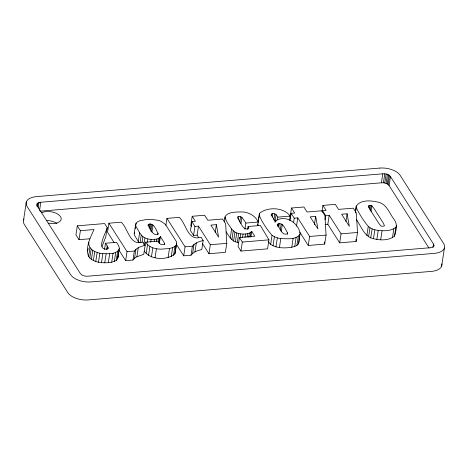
<?xml version="1.0" encoding="UTF-8"?>
<svg xmlns="http://www.w3.org/2000/svg" width="468" height="468" viewBox="0 0 468 468"><rect width="100%" height="100%" fill="white"/><g stroke="black" fill="none" stroke-linecap="round" stroke-linejoin="round"><path stroke-width="0.7" d="M355.411 213.045L356.294 206.002C361.255 198.947 372.622 200.655 379.957 202.65C387.206 205.393 389.651 213.648 393.98 219.316C398.069 224.207 396.004 230.695 394.512 236.182C387.896 241.236 378.279 240.376 370.744 237.884C363.414 234.386 360.875 225.687 356.294 219.58M433.959 245.185L433.491 246.542L432.765 247.069L429.94 247.753L87.972 276.184C85.217 276.377 81.988 275.857 80.291 273.441L37.241 205.932L36.855 204.101L37.99 202.931L40.815 202.246L382.783 173.809C385.538 173.616 388.762 174.143 390.464 176.559L433.514 244.068L433.959 245.185L433.748 246.566M148.315 224.435L148.198 225.319C150.55 228.589 152.264 235.854 157.593 234.445L158.108 233.982C156.523 230.314 153.656 222.095 148.315 224.435L148.104 225.822M287.621 232.918L287.504 233.801C282.163 236.141 279.302 227.922 277.717 224.254L278.232 223.792C283.573 222.534 285.269 229.548 287.621 232.918L287.411 234.304M23.581 219.954L26.331 201.954M36.837 206.224L37.264 203.457M37.463 206.388L37.99 202.931M38.142 208.09L38.99 202.55M39.546 210.553L40.815 202.246M102.012 246.613L105.832 236.627L107.207 227.624L104.627 223.564L77.308 225.833L75.933 234.837L79.022 239.686L89.774 238.791M79.022 239.686L80.402 230.683L77.308 225.833M104.516 249.479L105.47 243.249L116.591 242.325C117.661 244.319 119.346 246.244 119.352 248.596C118.035 252.346 119.504 257.47 116.263 260.389C111.87 263.063 106.429 262.864 101.468 262.683C96.701 262.144 91.465 260.623 88.581 256.499C85.147 247.601 90.33 237.615 94.015 229.554L80.402 230.683M88.581 256.499L89.961 247.496L88.891 244.939L88.803 242.155M89.797 258.02L91.178 249.017L89.961 247.496M91.4 259.354L92.781 250.357L91.178 249.017M93.389 260.518L94.77 251.515L92.781 250.357M95.764 261.495L97.145 252.498L94.77 251.515M98.473 262.238L99.854 253.241L97.145 252.498M101.468 262.683L102.843 253.679C108.272 253.592 116.924 254.82 119.352 248.596M119.094 250.362L125.658 260.647L132.97 260.038L134.345 251.041C136.861 247.601 141.178 246.349 145.115 245.349L143.003 242.032C129.7 246.285 128.524 229.273 121.311 222.177L108.898 223.207L107.523 232.21L114.081 242.494M106.663 249.415L107.19 245.957L105.47 243.249M104.744 262.823L106.119 253.82M107.81 248.923L108.02 247.537L107.19 245.957M108.307 262.665L109.682 253.662M111.706 262.203L113.081 253.2M114.35 261.442L115.731 252.439M116.263 260.389L117.638 251.386M117.456 259.056L118.837 250.052M125.658 260.647L127.033 251.649L108.898 223.207M139.06 242.851L134.369 234.989L134.211 233.526L135.585 224.523L136.165 223.113L137.522 221.844L139.704 220.797L146.314 219.527L151 219.346L158.471 220.364L161.407 221.499L165.426 224.447L176.337 241.511L176.734 243.231L174.892 253.931C166.971 260.565 150.567 260.144 144.255 251.146M135.316 228.653L135.527 227.272M135.849 225.196L136.165 223.113M132.97 260.038L134.573 258.248L135.948 249.245M138.253 241.734L139.628 232.731L135.749 225.991L135.585 224.523M134.573 258.248L136.902 256.704L138.276 247.701M140.078 242.588L141.242 234.971L139.628 232.731M142.032 242.202L142.88 236.662L141.242 234.971M143.875 244.858L144.934 237.931L142.88 236.662M159.009 243.208L159.851 237.668L160.395 236.574L164.543 243.237L164.385 244.156L163.034 244.624L161.01 244.419L159.723 243.612L158.049 241.114L145.63 242.149L143.74 254.352L136.902 256.704M149.052 228.004L149.69 223.85M147.28 242.377L147.812 238.914L144.934 237.931M146.174 253.562L147.549 244.559L145.63 242.149M150.07 229.437L150.912 223.903M150.889 231.198L151.948 224.271M151.895 232.064L152.954 225.143M148.52 255.458L149.9 246.455L147.549 244.559M150.702 242.243L151.123 239.47L156.903 239.119L159.851 237.668M151.439 256.856L152.814 247.853L149.9 246.455M154.188 241.546L154.504 239.47M156.482 241.886L156.903 239.119M157.839 234.532L158.049 233.152M155.054 257.78L156.429 248.777L152.814 247.853M158.161 241.979L158.687 238.516M159.331 243.5L160.395 236.574M165.883 225.307L166.947 218.38L179.361 217.351C186.574 224.447 187.744 241.459 201.047 237.206L203.165 240.523L201.784 249.526C197.847 250.52 193.53 251.772 191.014 255.212L183.702 255.82L176.372 244.325M164.332 244.624L164.543 243.237M168.111 257.511L169.486 248.508L172.616 247.648L174.903 246.449L176.266 244.928L176.734 243.231M171.235 256.645L172.616 247.648M173.529 255.452L174.903 246.449M174.892 253.931L176.266 244.928M183.702 255.82L185.082 246.823L166.947 218.38M202.463 243.53L208.962 253.72L225.4 252.357L226.781 243.354L225.652 223.879L222.557 219.03L207.81 220.258L204.615 215.251L192.202 216.28L190.827 225.284L191.535 226.395M192.202 216.28L195.396 221.288L191.862 221.58L190.488 230.584L193.576 235.433L197.11 235.135L198.637 237.533M193.576 235.433L194.951 226.43L191.862 221.58M191.014 255.212L192.395 246.215C194.91 242.775 199.228 241.523 203.165 240.523M192.617 253.422L193.992 244.419M197.11 235.135L198.49 226.138L194.951 226.43M194.945 251.872L196.32 242.874M208.962 253.72L210.337 244.723L198.49 226.138M215.221 232.263L216.386 224.646L210.904 225.102L218.62 237.206L216.386 224.646M224.365 221.762C223.119 211.916 233.877 212.109 240.616 211.934C247.946 211.659 255.054 215.298 258.289 222.031L257.757 225.494M225.143 219.006L225.36 217.62M238.698 242.81L233.573 241.055L230.244 238.007L231.619 229.01C229.197 225.202 225.746 221.452 225.108 216.912M231.865 239.739L233.239 230.736L231.619 229.01M233.573 241.055L234.948 232.058L233.239 230.736M238.306 219.901L238.832 216.438L240.599 216.596L241.909 217.404L244.746 221.294L245.875 223.066L244.922 229.297M235.363 241.974L236.744 232.97L234.948 232.058M239.751 222.136L240.599 216.596M237.294 242.57L238.668 233.567L236.744 232.97M240.956 223.634L241.909 217.404M238.668 233.567C242.968 234.234 248.42 234.801 251.743 231.403L254.82 236.229L239.429 237.51L238.048 246.513L240.95 251.064L267.591 248.847L268.971 239.844L260.348 225.471L248.058 226.489L247.636 229.261M240.248 237.393L240.78 233.936M242.541 237.528L243.073 234.064M240.95 251.064L242.325 242.061L239.429 237.51M245.016 237.428L245.548 233.971M247.11 237.13L247.642 233.667M248.736 237.294L249.368 233.14M249.994 237.229L250.737 232.385M250.895 236.943L251.743 231.403M258.003 221.931L259.535 213.309C267.468 206.663 283.854 207.108 290.189 216.087L289.552 220.241M258.266 221.621L258.582 219.539M258.798 218.158L259.009 216.772M259.219 215.385L259.535 213.309M271.188 215.467L271.405 214.081L272.756 213.619L274.78 213.817L276.085 214.625L277.776 217.123L277.349 219.89M272.23 217.076L272.756 213.619M273.827 220.048L274.78 213.817M271.405 214.081L271.259 214.999L275.43 221.662L275.945 220.568C285.96 214.484 298.473 223.02 300.21 233.713C298.824 237.393 300.532 242.781 296.917 245.396C294.237 246.946 291.125 247.385 288.095 247.712C282.163 248.157 275.716 247.864 270.668 244.337L272.043 235.334C266.83 229.361 262.191 222.265 259.061 215.005M274.921 222.241L276.085 214.625M275.734 221.955L275.945 220.568M273.019 245.741L274.4 236.738L272.043 235.334M277.501 225.64L277.717 224.254M277.805 226.559L278.232 223.792M278.735 227.027L279.261 223.564M275.968 246.876L277.349 237.873L274.4 236.738M280.25 230.075L281.204 223.844M281.245 231.484L282.303 224.558M279.419 247.607L280.794 238.604C287.036 238.616 296.7 240.213 300.21 233.713M299.836 232.28L308.248 245.466L324.687 244.097L326.061 235.1L324.938 215.619L321.844 210.775L307.096 211.998L303.902 206.996L291.488 208.026L290.107 217.029L290.821 218.141M290.084 220.252L291.149 213.326L294.682 213.034L291.488 208.026M293.6 222.329L294.237 218.176L291.149 213.326M291.769 247.227L293.144 238.23M296.501 226.19L297.771 217.883L294.237 218.176M294.729 246.443L296.104 237.44M296.917 245.396L298.291 236.393M298.262 244.12L299.643 235.123M308.248 245.466L309.623 236.463L297.771 217.883M314.397 224.698L315.672 216.391L310.185 216.848L317.907 228.951L315.672 216.391M321.966 211.647L322.92 205.411L335.34 204.381L338.528 209.389L353.281 208.161L356.37 213.01L357.499 232.485L356.119 241.488L339.68 242.851L327.828 224.266L329.209 215.268L325.675 215.561L322.581 210.711L326.114 210.419L322.92 205.411M322.37 212.098L322.581 210.711M325.038 219.714L325.675 215.561M339.68 242.851L341.061 233.854L329.209 215.268M345.94 221.393L347.104 213.777L341.622 214.233L349.339 226.336L347.104 213.777M355.446 211.536L356.294 206.002M368.538 207.178L368.749 205.791L371.019 205.581L371.92 205.908L374.242 208.857L383.087 222.733L384.433 225.576L384.041 226.085L381.742 226.284L380.829 225.909L378.635 223.107L369.65 209.02L368.369 206.294L368.749 205.791M369.27 209.009L369.796 205.546M370.276 210.424L371.019 205.581M366.889 235.41L368.263 226.413C363.589 220.627 359.336 214.28 356.259 207.505M371.071 211.448L371.92 205.908M368.608 236.744L369.983 227.74L368.263 226.413M370.744 237.884L372.124 228.881L369.983 227.74M40.166 211.185L381.408 182.812L382.783 173.809M373.446 238.803L374.821 229.8L372.124 228.881M381.408 182.812L383.415 182.795L384.795 173.798M429.004 248.157L389.084 185.562L387.217 183.854L384.772 182.976L386.153 173.979M376.839 239.476L378.22 230.472C384.14 230.964 391.119 231.315 395.893 227.185L396.536 225.278M386.071 183.339L387.445 174.336M387.217 183.854L388.592 174.851M388.136 184.486L389.511 175.482M380.677 239.803L382.052 230.8M389.084 185.562L390.464 176.559M392.453 237.797L393.828 228.799M394.512 236.182L395.893 227.185M432.982 247.531L433.514 244.068M441.669 266.046L444.419 248.046M87.422 251.158L88.282 248.531M107.207 227.624C106.371 232.069 94.905 250.62 107.529 249.07L108.102 248.526L108.02 247.537M134.211 233.526L134.597 232.584M238.832 216.438L237.557 216.895L237.399 217.667C240.692 221.177 242.202 230.771 248.561 228.799L248.906 228.097L248.058 226.489M169.486 248.508L160.711 249.187L156.429 248.777M277.776 217.123L290.189 216.087M245.875 223.066L258.289 222.031M325.003 224.505L327.828 224.266M127.033 251.649L134.345 251.041M185.082 246.823L192.395 246.215M210.337 244.723L226.781 243.354M242.325 242.061L268.971 239.844M309.623 236.463L326.061 235.1M341.061 233.854L357.499 232.485M383.415 182.795L384.772 182.976M99.854 253.241L102.843 253.679M147.812 238.914L151.123 239.47M374.821 229.8L378.22 230.472M277.349 237.873L280.794 238.604M270.668 244.337L268.222 241.646M230.244 238.007L226.12 231.818M257.687 224.008L258.09 225.728M117.848 256.166L117.971 257.593M355.996 239.323L356.119 241.488M324.558 241.933L324.687 244.097M24.073 218.936A16.017 8.371 8.7 0 0 24.301 224.388L67.825 292.64A16.017 8.371 8.7 0 0 88.189 299.93L431.461 271.387A16.017 8.371 8.7 0 0 441.845 263.864M41.582 212.811A11.214 5.862 8.7 0 1 60.553 216.678A11.214 5.862 8.7 0 1 48.181 223.154M46.314 220.516A11.214 5.862 8.7 0 1 56.92 223.464M379.811 168.071L36.539 196.613A16.017 8.371 8.7 0 0 27.056 206.388L70.58 274.64A16.017 8.371 8.7 0 0 90.944 281.929L434.216 253.387A16.017 8.371 8.7 0 0 443.699 243.612L400.175 175.36A16.017 8.371 8.7 0 0 379.811 168.071"/></g></svg>
